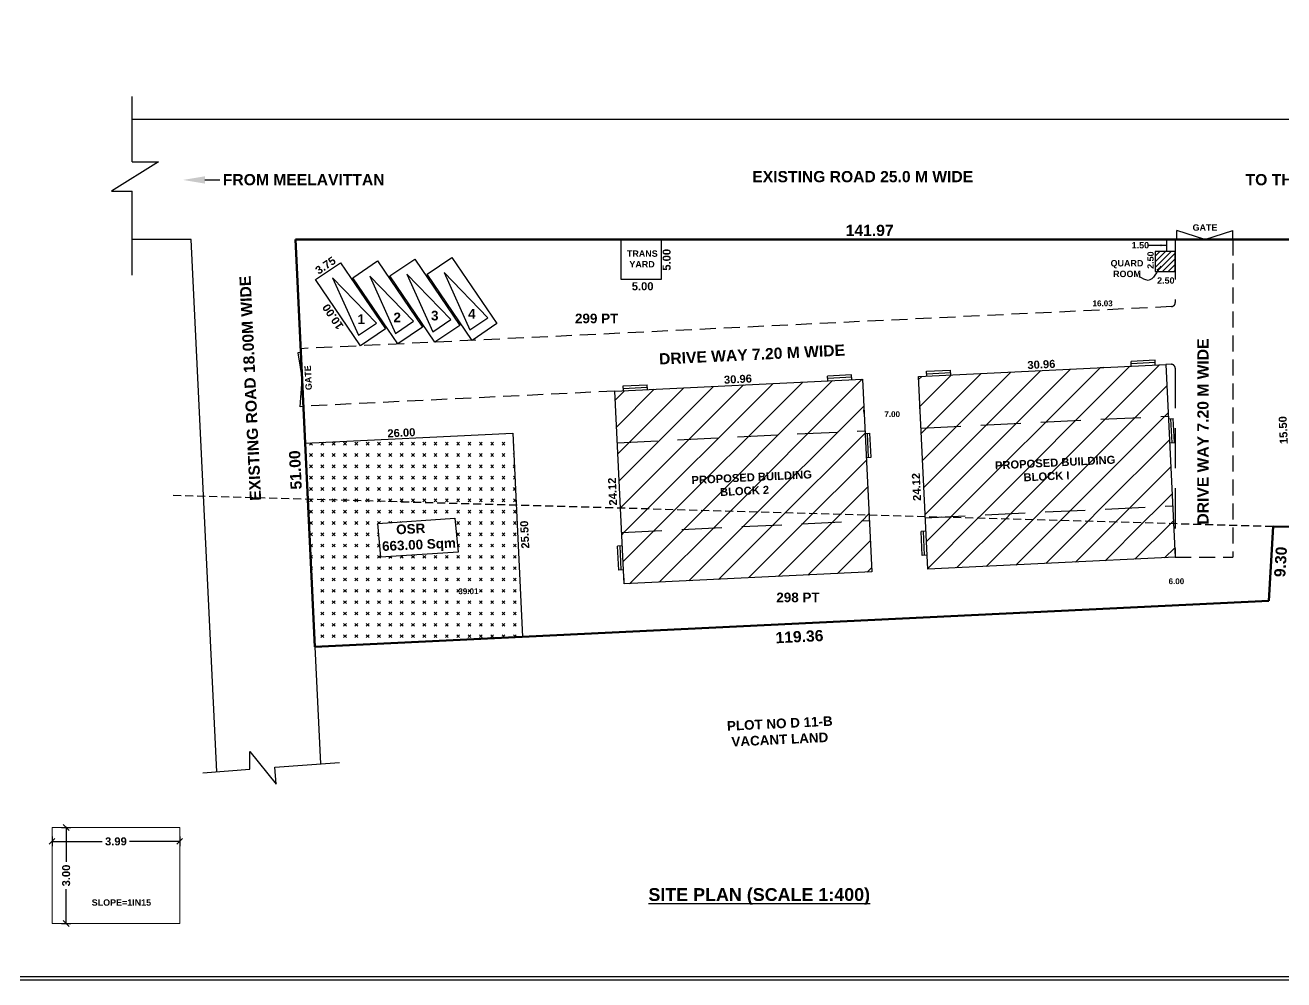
# Model space of a CAD drawing. Header units: metres. Extents: x 5701 to 70840, y 2546 to 3839.
# Drawn here: x 6007.44 to 6046.76, y 2593.85 to 2623.68 of the extents above; entities that cross this region are included whole.
import ezdxf

# ---------------------------------------------------------------- set-up
doc = ezdxf.new("R2010")
doc.units = ezdxf.units.M
doc.header["$PDMODE"] = 34
doc.linetypes.add('HIDDEN', pattern=[0.375, 0.25, -0.125])
doc.layers.add('BLK_3_DA_RAMP_1', color=7, linetype='Continuous', lineweight=0)
doc.styles.get("Standard").update_dxf_attribs({"font": 'arialbd.ttf'})
doc.dimstyles.get("Standard").update_dxf_attribs({"dimtxt": 0.18, "dimasz": 0.18, "dimexe": 0.18, "dimexo": 0.0625, "dimgap": 0.09, "dimtad": 0, "dimtih": 1, "dimtoh": 1, "dimdec": 4, "dimzin": 0, "dimdsep": 46, "dimtxsty": 'Standard', "dimcen": 0.09, "dimsd1": 1, "dimsd2": 1, "dimadec": 0, "dimazin": 0, "dimtfac": 1, "dimtdec": 4, "dimtofl": 0, "dimtmove": 0, "dimatfit": 3, "dimfxl": 0, "dimtolj": 1, "dimtzin": 0, "dimarcsym": 0})
doc.dimstyles.new('STANDARD$0', dxfattribs={"dimtxt": 0.25, "dimasz": 0.18, "dimexe": 0.15, "dimexo": 0.15, "dimgap": 0.1, "dimtad": 0, "dimzin": 0, "dimdsep": 46, "dimtxsty": 'Standard', "dimblk": 'OBLIQUE', "dimcen": 0.0625, "dimdle": 0.02, "dimadec": 0, "dimazin": 0, "dimtfac": 1, "dimtix": 1, "dimtofl": 0, "dimtmove": 2, "dimatfit": 3, "dimldrblk": 'OBLIQUE', "dimfxl": 0, "dimtolj": 1, "dimtzin": 0, "dimarcsym": 0})
pattern_1 = [(45, (-13303.9525, -33895.2442), (0, 0.3535533906), [0.125, -0.375]), (135, (-13303.8641, -33895.2442), (-0.3535533906, 1e-16), [0.125, -0.375])]
pattern_2 = [(45, (-13303.9525, -33895.2442), (-0.441941738, 0.441941738), [])]

# ---------------------------------------------------------------- blocks, each defined once
blk = doc.blocks.new('*D18')
at = {"color": 0, "lineweight": -2}
for p, q in [((6033.647, 2611.544), (6033.641, 2611.661)), ((6035.395, 2611.628), (6035.389, 2611.746))]:
    blk.add_line(p, q, dxfattribs=at)
at = {"layer": 'Defpoints', "color": 0}
for p in [(6035.398, 2611.566), (6035.398, 2611.566), (6033.65, 2611.481)]:
    blk.add_point(p, dxfattribs=at)
at = {"color": 0, "insert": (6034.524, 2611.524), "char_height": 0.18, "attachment_point": 5}
blk.add_mtext('\\A1;7.00', dxfattribs=at)
blk = doc.blocks.new('*D24')
at = {"color": 0, "lineweight": -2}
for p, q in [((6043.427, 2607.056), (6043.544, 2607.062)), ((6043.5, 2605.558), (6043.617, 2605.564))]:
    blk.add_line(p, q, dxfattribs=at)
at = {"layer": 'Defpoints', "color": 0}
for p in [(6043.365, 2607.053), (6043.437, 2605.555), (6043.437, 2605.555)]:
    blk.add_point(p, dxfattribs=at)
at = {"color": 0, "insert": (6043.401, 2606.304), "char_height": 0.18, "attachment_point": 5}
blk.add_mtext('\\A1;6.00', dxfattribs=at)
blk = doc.blocks.new('*D19')
at = {"color": 0, "lineweight": -2}
for p, q in [((6040.937, 2616.985), (6040.82, 2616.979)), ((6041.133, 2612.982), (6041.016, 2612.976))]:
    blk.add_line(p, q, dxfattribs=at)
at = {"layer": 'Defpoints', "color": 0}
for p in [(6041, 2616.988), (6041, 2616.988), (6041.195, 2612.985)]:
    blk.add_point(p, dxfattribs=at)
at = {"color": 0, "insert": (6041.097, 2614.987), "char_height": 0.18, "attachment_point": 5}
blk.add_mtext('\\A1;16.03', dxfattribs=at)
blk = doc.blocks.new('*D27')
at = {"color": 0, "lineweight": -2}
for p, q in [((6026.152, 2606.284), (6026.146, 2606.401)), ((6016.411, 2605.824), (6016.406, 2605.942))]:
    blk.add_line(p, q, dxfattribs=at)
at = {"layer": 'Defpoints', "color": 0}
for p in [(6026.155, 2606.221), (6016.414, 2605.762), (6016.414, 2605.762)]:
    blk.add_point(p, dxfattribs=at)
at = {"color": 0, "insert": (6021.285, 2605.991), "char_height": 0.18, "attachment_point": 5}
blk.add_mtext('\\A1;39.01', dxfattribs=at)
blk = doc.blocks.new('_Oblique')
at = {"color": 0, "linetype": 'ByBlock', "lineweight": -2}
blk.add_line((-0.5, -0.5), (0.5, 0.5), dxfattribs=at)
blk = doc.blocks.new('*D74')
at = {"layer": 'BLK_3_DA_RAMP_1', "color": 0, "lineweight": -2}
for p, q in [((6008.57, 2598.612), (6008.87, 2598.612)), ((6008.72, 2598.632), (6008.72, 2597.537)), ((6008.72, 2595.592), (6008.72, 2596.687)), ((6008.57, 2595.612), (6008.87, 2595.612))]:
    blk.add_line(p, q, dxfattribs=at)
at = {"layer": 'Defpoints', "color": 0}
for p in [(6008.281, 2598.612), (6008.281, 2595.612), (6008.72, 2595.612)]:
    blk.add_point(p, dxfattribs=at)
at = {"layer": 'BLK_3_DA_RAMP_1', "color": 0, "lineweight": -2, "xscale": 0.18, "yscale": 0.18, "zscale": 0.18}
for p, rotation in [((6008.72, 2598.612), 90), ((6008.72, 2595.612), 270)]:
    blk.add_blockref('_Oblique', p, dxfattribs=dict(at, rotation=rotation))
at = {"layer": 'BLK_3_DA_RAMP_1', "color": 0, "insert": (6008.72, 2597.112), "char_height": 0.25, "attachment_point": 5, "rotation": 90}
blk.add_mtext('\\A1;3.00', dxfattribs=at)
blk = doc.blocks.new('*D75')
at = {"layer": 'BLK_3_DA_RAMP_1', "color": 0, "lineweight": -2}
for p, q in [((6008.261, 2598.177), (6009.849, 2598.177)), ((6008.281, 2598.327), (6008.281, 2598.027)), ((6012.288, 2598.177), (6010.7, 2598.177)), ((6012.268, 2598.327), (6012.268, 2598.027))]:
    blk.add_line(p, q, dxfattribs=at)
at = {"layer": 'Defpoints', "color": 0}
for p in [(6008.281, 2598.612), (6012.268, 2598.612), (6008.281, 2598.177)]:
    blk.add_point(p, dxfattribs=at)
at = {"layer": 'BLK_3_DA_RAMP_1', "color": 0, "lineweight": -2, "xscale": 0.18, "yscale": 0.18, "zscale": 0.18, "rotation": 180}
blk.add_blockref('_Oblique', (6008.281, 2598.177), dxfattribs=at)
at = {"layer": 'BLK_3_DA_RAMP_1', "color": 0, "lineweight": -2, "xscale": 0.18, "yscale": 0.18, "zscale": 0.18}
blk.add_blockref('_Oblique', (6012.268, 2598.177), dxfattribs=at)
at = {"layer": 'BLK_3_DA_RAMP_1', "color": 0, "insert": (6010.274, 2598.177), "char_height": 0.25, "attachment_point": 5}
blk.add_mtext('\\A1;3.99', dxfattribs=at)

msp = doc.modelspace()

# ---------------------------------------------------------------- hatches: boundary and pattern name
h = msp.add_hatch()
h.set_pattern_fill('ANSI31', color=5)
h.set_pattern_definition([(45, (-13303.9525, -33895.2442), (-0.08838834765, 0.08838834765), [])])
h.paths.add_polyline_path([(6042.7397, 2616.61229), (6042.7397, 2615.98729), (6043.3647, 2615.98729), (6043.3647, 2616.61229)])
h = msp.add_hatch()
h.set_pattern_fill('ANSI31', color=1, scale=5)
h.set_pattern_definition(pattern_2)
h.paths.add_polyline_path([(6043.15137, 2611.46666), (6043.07358, 2613.07603), (6035.3426, 2612.70236), (6035.42039, 2611.09299)])
h.paths.add_polyline_path([(6043.28691, 2608.66244), (6043.15137, 2611.46666), (6035.42039, 2611.09299), (6035.55443, 2608.31988), (6035.96198, 2608.30839)])
h.paths.add_polyline_path([(6043.3647, 2607.05307), (6043.31405, 2608.10099), (6035.96198, 2608.30839), (6035.55594, 2608.28876), (6035.63372, 2606.67939)])
h.paths.add_polyline_path([(6037.67849, 2609.2338), (6041.56345, 2609.42158), (6041.51825, 2610.3566), (6037.63329, 2610.16882)], flags=24)
h = msp.add_hatch()
h.set_pattern_fill('ANSI31', color=1, scale=5)
h.set_pattern_definition(pattern_2)
h.paths.add_polyline_path([(6033.67243, 2611.0085), (6033.59465, 2612.61787), (6025.86367, 2612.2442), (6025.94146, 2610.63482)])
h.paths.add_polyline_path([(6033.80798, 2608.20427), (6033.8, 2608.36938), (6026.04038, 2608.58827), (6026.077, 2607.8306)])
h.paths.add_polyline_path([(6033.8, 2608.36938), (6033.67243, 2611.0085), (6025.94146, 2610.63482), (6026.04038, 2608.58827)])
h.paths.add_polyline_path([(6028.19955, 2608.77564), (6032.08451, 2608.96342), (6032.03932, 2609.89843), (6028.15436, 2609.71066)], flags=24)
h = msp.add_hatch()
h.set_pattern_fill('CROSS', color=3, angle=45)
h.set_pattern_definition(pattern_1)
h.paths.add_polyline_path([(6016.18508, 2610.62003), (6016.26792, 2608.86395), (6022.78401, 2608.68013), (6022.67765, 2610.93355)])
h = msp.add_hatch()
h.set_pattern_fill('CROSS', color=3, angle=45)
h.set_pattern_definition(pattern_1)
h.paths.add_polyline_path([(6016.26792, 2608.86395), (6016.48547, 2604.25211), (6022.97819, 2604.56594), (6022.78401, 2608.68013)])
h.paths.add_polyline_path([(6018.4583, 2608.11015), (6020.86317, 2608.27311), (6020.96424, 2607.21881), (6018.5525, 2607.05991)], flags=16)
h.paths.add_polyline_path([(6020.94061, 2605.8048), (6021.65987, 2605.8048), (6021.65987, 2606.17573), (6020.94061, 2606.17573)], flags=24)
h.paths.add_polyline_path([(6018.5111, 2607.07044), (6020.96473, 2607.18892), (6020.91054, 2608.31095), (6018.45692, 2608.19246)], flags=24)
h = msp.add_hatch()
h.set_pattern_fill('ANSI31', color=1, scale=5)
h.set_pattern_definition(pattern_2)
h.paths.add_polyline_path([(6043.31405, 2608.10099), (6043.28691, 2608.66244), (6035.96198, 2608.30839)])
h = msp.add_hatch()
h.set_pattern_fill('ANSI31', color=1, scale=5)
h.set_pattern_definition(pattern_2)
h.paths.add_polyline_path([(6033.88576, 2606.5949), (6033.80798, 2608.20427), (6026.077, 2607.8306), (6026.15479, 2606.22123)])

# ---------------------------------------------------------------- linework, layer by layer
for p, q in [((6010.78323, 2619.40888), (6010.78323, 2621.44549)), ((6010.78323, 2620.73795), (6053.93977, 2620.73795)), ((6011.6078, 2619.40888), (6010.1327, 2618.49416)), ((6010.78323, 2619.40888), (6011.6078, 2619.40888)), ((6010.1327, 2618.49416), (6010.78323, 2618.49416)), ((6010.78323, 2615.86994), (6010.78323, 2618.49416)), ((6043.4147, 2616.98795), (6043.4147, 2617.25946)), ((6044.2897, 2616.98795), (6043.4147, 2617.25946)), ((6044.2897, 2616.98795), (6045.1647, 2617.25946)), ((6045.1647, 2616.98795), (6045.1647, 2617.25946)), ((6012.62936, 2616.98795), (6010.78323, 2616.98795)), ((6012.61454, 2616.98795), (6013.41843, 2600.35636)), ((6043.09005, 2616.98795), (6043.09005, 2616.61229)), ((6016.05161, 2613.44946), (6015.95172, 2613.44487)), ((6015.95172, 2613.44487), (6016.09145, 2612.60495)), ((6042.73422, 2613.20981), (6041.9851, 2613.1736)), ((6041.99234, 2613.02377), (6041.9851, 2613.1736)), ((6042.73785, 2613.13489), (6041.98872, 2613.09869)), ((6042.74147, 2613.05998), (6042.73422, 2613.20981)), ((6033.25529, 2612.75164), (6032.50617, 2612.71543)), ((6032.51341, 2612.56561), (6032.50617, 2612.71543)), ((6033.26253, 2612.60182), (6033.25529, 2612.75164)), ((6035.59756, 2612.86486), (6036.34668, 2612.90107)), ((6035.6048, 2612.71503), (6035.59756, 2612.86486)), ((6035.60118, 2612.78994), (6036.3503, 2612.82615)), ((6036.35392, 2612.75124), (6036.34668, 2612.90107)), ((6016.0314, 2611.75578), (6016.09144, 2612.60513)), ((6026.11862, 2612.40669), (6026.86775, 2612.4429)), ((6026.12586, 2612.25687), (6026.11862, 2612.40669)), ((6026.12224, 2612.33178), (6026.87137, 2612.36799)), ((6026.87499, 2612.29308), (6026.86775, 2612.4429)), ((6033.25891, 2612.67673), (6032.50979, 2612.64052)), ((6016.13128, 2611.76061), (6016.0314, 2611.75578)), ((6043.15565, 2611.37802), (6043.30548, 2611.38526)), ((6043.26677, 2610.63251), (6043.23057, 2611.38164)), ((6043.34169, 2610.63613), (6043.30548, 2611.38526)), ((6033.67672, 2610.91985), (6033.82654, 2610.9271)), ((6033.78784, 2610.17435), (6033.75163, 2610.92347)), ((6033.86275, 2610.17797), (6033.82654, 2610.9271)), ((6043.19186, 2610.62889), (6043.34169, 2610.63613)), ((6033.71293, 2610.17073), (6033.86275, 2610.17797)), ((6035.57613, 2607.87087), (6035.42631, 2607.86363)), ((6035.46252, 2607.1145), (6035.42631, 2607.86363)), ((6035.53743, 2607.11812), (6035.50122, 2607.86725)), ((6026.0972, 2607.41271), (6025.94738, 2607.40547)), ((6025.98358, 2606.65634), (6025.94738, 2607.40547)), ((6026.0585, 2606.65996), (6026.02229, 2607.40909)), ((6035.61234, 2607.12174), (6035.46252, 2607.1145)), ((6026.13341, 2606.66358), (6025.98358, 2606.65634)), ((6016.48547, 2604.25211), (6016.66198, 2600.60028)), ((6014.45517, 2600.43433), (6014.45517, 2600.98493)), ((6014.45517, 2600.98493), (6015.2821, 2599.9629)), ((6015.2422, 2600.49351), (6017.25887, 2600.64516)), ((6015.2821, 2599.9629), (6015.2422, 2600.49351)), ((6012.98848, 2600.32403), (6014.45517, 2600.43433))]:
    msp.add_line(p, q)
at = {"color": 1, "lineweight": 60}
for p, q in [((6015.8847, 2616.98795), (6051.3772, 2616.98795)), ((6015.8847, 2616.98795), (6016.48547, 2604.25211)), ((6051.2272, 2607.93919), (6046.42777, 2608.01315)), ((6016.48547, 2604.25211), (6046.28568, 2605.6925))]:
    msp.add_line(p, q, dxfattribs=at)
at = {"color": 234, "linetype": 'HIDDEN', "ltscale": 5}
for p, q in [((6043.3647, 2616.98795), (6043.3647, 2615.01131)), ((6043.23366, 2613.08377), (6043.07358, 2613.07603)), ((6043.3647, 2612.95892), (6043.3647, 2607.05307))]:
    msp.add_line(p, q, dxfattribs=at)
at = {"color": 234, "linetype": 'HIDDEN', "ltscale": 2}
for p, q in [((6045.1647, 2616.98795), (6045.1647, 2607.05307)), ((6043.24573, 2614.88646), (6016.04376, 2613.57165)), ((6025.86367, 2612.2442), (6016.13066, 2611.77375)), ((6043.3647, 2607.05307), (6045.1647, 2607.05307))]:
    msp.add_line(p, q, dxfattribs=at)
at = {"linetype": 'HIDDEN', "ltscale": 5}
for p, q in [((6035.42039, 2611.09299), (6043.15137, 2611.46666)), ((6025.94146, 2610.63482), (6033.67243, 2611.0085)), ((6035.55594, 2608.28876), (6043.28691, 2608.66244)), ((6026.077, 2607.8306), (6033.80798, 2608.20427))]:
    msp.add_line(p, q, dxfattribs=at)
at = {"linetype": 'HIDDEN'}
msp.add_line((6046.42777, 2608.01315), (6012.0201, 2608.98377), dxfattribs=at)
for points in [[(5971.59879, 2677.85317), (5971.59879, 2593.85317), (6091.59879, 2593.85317), (6091.59879, 2677.85317)], [(5971.69879, 2677.75317), (5971.69879, 2593.95317), (6091.49879, 2593.95317), (6091.49879, 2677.75317)], [(6027.30418, 2615.73795), (6026.05418, 2615.73795), (6026.05418, 2616.98795), (6027.30418, 2616.98795)], [(6016.51149, 2615.73033), (6017.28706, 2616.25702), (6018.69155, 2614.18883), (6017.91598, 2613.66215)], [(6017.67235, 2615.78644), (6018.44792, 2616.31313), (6019.85241, 2614.24494), (6019.07684, 2613.71826)], [(6018.83321, 2615.84255), (6019.60878, 2616.36924), (6021.01327, 2614.30105), (6020.2377, 2613.77437)], [(6019.99407, 2615.89866), (6020.76964, 2616.42535), (6022.17413, 2614.35716), (6021.39856, 2613.83048)], [(6019.01066, 2614.04496), (6019.57314, 2614.42694), (6018.20212, 2615.8407)], [(6020.17151, 2614.10107), (6020.734, 2614.48305), (6019.36298, 2615.89681)], [(6021.33237, 2614.15718), (6021.89486, 2614.53916), (6020.52384, 2615.95292)], [(6017.8498, 2613.98885), (6018.41228, 2614.37083), (6017.04126, 2615.78459)], [(6020.96424, 2607.21881), (6018.5525, 2607.05991), (6018.4583, 2608.11015), (6020.86317, 2608.27311)]]:
    msp.add_lwpolyline(points, close=True)
msp.add_lwpolyline([(6013.05613, 2618.84322), (6013.52437, 2618.84322)])
at = {"color": 5}
msp.add_lwpolyline([(6043.3647, 2615.98729), (6043.3647, 2616.61229), (6042.7397, 2616.61229), (6042.7397, 2615.98729)], close=True, dxfattribs=at)
at = {"color": 1}
for points in [[(6043.07358, 2613.07603), (6043.3647, 2607.05307), (6035.63372, 2606.67939), (6035.3426, 2612.70236)], [(6033.59465, 2612.61787), (6033.88576, 2606.5949), (6026.15479, 2606.22123), (6025.86367, 2612.2442)]]:
    msp.add_lwpolyline(points, close=True, dxfattribs=at)
at = {"color": 3}
msp.add_lwpolyline([(6016.18508, 2610.62003), (6022.67765, 2610.93355), (6022.97819, 2604.56594), (6016.48547, 2604.25211)], close=True, dxfattribs=at)
at = {"color": 1, "lineweight": 60}
msp.add_lwpolyline([(6046.28568, 2605.6925), (6046.42777, 2608.01315)], dxfattribs=at)
at = {"color": 234, "linetype": 'HIDDEN', "ltscale": 5}
for centre, start, end in [((6043.2397, 2615.01131), 272.76723, 0), ((6043.2397, 2612.95892), 0, 92.76723)]:
    msp.add_arc(centre, 0.125, start, end, dxfattribs=at)
msp.add_solid([(6013.05613, 2618.95822), (6012.36613, 2618.84322), (6013.05613, 2618.72822)])
at = {"layer": 'BLK_3_DA_RAMP_1', "color": 1}
msp.add_lwpolyline([(6008.28097, 2595.61215), (6008.28097, 2598.61215), (6012.26764, 2598.61215), (6012.26764, 2595.61215)], close=True, dxfattribs=at)

# ---------------------------------------------------------------- texts
for s, width, insert, char_height, attachment_point in [('FROM MEELAVITTAN', 20.1984451, (6018.66563, 2619.02751), 0.35, 3), ('EXISTING ROAD 25.0 M WIDE', 29.167526, (6030.15373, 2619.12172), 0.35, 1), ('TO THOOTHUKUDI', 20.1984451, (6045.56275, 2619.02751), 0.35, 1), ('141.97', 17.0321807, (6033.07282, 2617.44198), 0.35, 1), ('GATE', 2.9354326, (6043.90738, 2617.45662), 0.2, 1), ('TRANS\\P YARD', 9.3205334, (6026.23582, 2616.64226), 0.2, 1), ('1.50', 0.2384995, (6042.0047, 2616.90423), 0.2, 1), ('QUARD\\P ROOM', 10.6128741, (6041.34607, 2616.34065), 0.2, 1), ('5.00', 4.4970687, (6026.38774, 2615.64704), 0.25, 1), ('2.50', 1.6773875, (6042.79988, 2615.80182), 0.2, 1), ('2', 2.5577363, (6018.94503, 2614.69892), 0.3, 1), ('3', 2.5577363, (6020.11783, 2614.75503), 0.3, 1), ('4', 2.5577363, (6021.27559, 2614.81114), 0.3, 1), ('299 PT', 13.5149987, (6024.61526, 2614.66689), 0.3, 1), ('1', 2.5577363, (6017.81817, 2614.64281), 0.3, 1), ('298 PT', 13.5149987, (6030.90494, 2605.95156), 0.3, 1), ('{\\LSITE PLAN (SCALE 1:400)}', 9.8959508, (6026.90849, 2596.71807), 0.4, 1)]:
    msp.add_mtext_dynamic_manual_height_columns(s, width=width, gutter_width=1, heights=[0], dxfattribs=dict(insert=insert, char_height=char_height, attachment_point=attachment_point))
at = {"attachment_point": 1}
for s, width, heights, insert, char_height, rotation in [('5.00', 4.4970687, [0], (6027.35229, 2616.00863), 0.25, 90), ('3.75', 1.4963296, [0], (6016.46931, 2616.08686), 0.25, 34.180168), ('2.50', 1.6773875, [0], (6042.49435, 2616.06571), 0.2, 90), ('EXISTING ROAD 18.00M WIDE', 10.4650487, [0], (6014.46138, 2608.81311), 0.35, 92.700723), ('10.00', 1.4963296, [0], (6017.19425, 2614.1378), 0.25, 124.180168), ('DRIVE WAY 7.20 M WIDE', 58.9148346, [0], (6044.05436, 2608.07633), 0.35, 90), ('DRIVE WAY 7.20 M WIDE', 35.2402511, [0], (6027.23204, 2613.42558), 0.35, 2.76723), ('30.96', 3.6592124, [0], (6038.74081, 2613.18358), 0.25, 2.76723), ('GATE', 2.9354326, [0], (6016.19814, 2612.27143), 0.2, 92.700723), ('30.96', 3.6592124, [0], (6029.26187, 2612.72542), 0.25, 2.76723), ('15.50', 4.1805542, [0], (6046.63401, 2610.58405), 0.25, 92.76723), ('26.00', 1.2478638, [0], (6018.74907, 2611.049), 0.25, 2.764656), ('51.00', 17.0321807, [0], (6015.73292, 2609.16288), 0.35, 92.700723), ('PROPOSED BUILDING\\P         BLOCK I', 28.2175133, [0], (6037.72711, 2610.0488), 0.25, 2.76723), ('24.12', 3.6592124, [0], (6025.68261, 2608.66449), 0.25, 92.76723), ('PROPOSED BUILDING\\P         BLOCK 2', 28.2175133, [0], (6028.24817, 2609.59064), 0.25, 2.76723), ('24.12', 3.6592124, [0], (6035.17666, 2608.80996), 0.25, 92.76723), ('    OSR \\P663.00 Sqm', 2.3102843, [0], (6018.55682, 2608.04783), 0.3, 2.764656), ('25.50', 1.2478638, [0], (6022.93953, 2607.31977), 0.25, 92.764656), ('9.30', 17.0321807, [0], (6046.45113, 2606.44621), 0.35, 86.496155), ('119.36', 17.0321807, [0], (6030.87081, 2604.71619), 0.35, 2.76723), ('PLOT NO D 11-B\\P VACANT LAND', 27.4729808, [6.74461], (6029.35399, 2601.93346), 0.3, 2.76723)]:
    msp.add_mtext_dynamic_manual_height_columns(s, width=width, gutter_width=1, heights=heights, dxfattribs=dict(at, insert=insert, char_height=char_height, rotation=rotation))
at = {"layer": 'BLK_3_DA_RAMP_1', "color": 1, "insert": (6010.44554, 2596.36815), "char_height": 0.2, "width": 2.4, "attachment_point": 2}
msp.add_mtext('SLOPE=1IN15', dxfattribs=at)

# ---------------------------------------------------------------- dimensions: what is measured, and where the dimension line sits
for p1, p2, text, picture, middle in [((6041.19532, 2612.98525), (6040.99956, 2616.98795), '16.03', '*D19', (6041.09744, 2614.9866)), ((6033.64958, 2611.48132), (6035.39754, 2611.56581), '7.00', '*D18', (6034.52356, 2611.52356)), ((6043.3647, 2607.05307), (6043.43712, 2605.55481), '6.00', '*D24', (6043.40091, 2606.30394)), ((6026.15479, 2606.22123), (6016.41425, 2605.76175), '39.01', '*D27', (6021.28452, 2605.99149))]:
    dim = msp.add_aligned_dim(p1=p1, p2=p2, distance=0, text=text, dimstyle='Standard')
    dim.commit()
    dim.dimension.update_dxf_attribs({"geometry": picture, "text_midpoint": middle})
at = {"layer": 'BLK_3_DA_RAMP_1', "color": 2}
dim = msp.add_linear_dim(base=(6008.28097, 2598.17737), p1=(6012.26764, 2598.61215), p2=(6008.28097, 2598.61215), dimstyle='STANDARD$0', override={"dimscale": 1}, dxfattribs=at)
dim.commit()
dim.dimension.update_dxf_attribs({"geometry": '*D75', "text_midpoint": (6010.27431, 2598.17737)})
at = {"layer": 'BLK_3_DA_RAMP_1', "color": 1}
dim = msp.add_linear_dim(base=(6008.71983, 2595.61215), p1=(6008.28097, 2598.61215), p2=(6008.28097, 2595.61215), angle=270, dimstyle='STANDARD$0', override={"dimscale": 1}, dxfattribs=at)
dim.commit()
dim.dimension.update_dxf_attribs({"geometry": '*D74', "text_midpoint": (6008.71983, 2597.11215)})

# ---------------------------------------------------------------- leaders
at = {"path_type": 1}
for points in [[(6043.09005, 2616.80012), (6042.53618, 2616.80012)], [(6042.91921, 2616.15084), (6042.51499, 2615.70597), (6042.23802, 2615.81812)]]:
    msp.add_leader(points, dimstyle='Standard', override={"dimgap": 0.09, "dimtad": 0}, dxfattribs=at)

doc.saveas('drawing.dxf')
